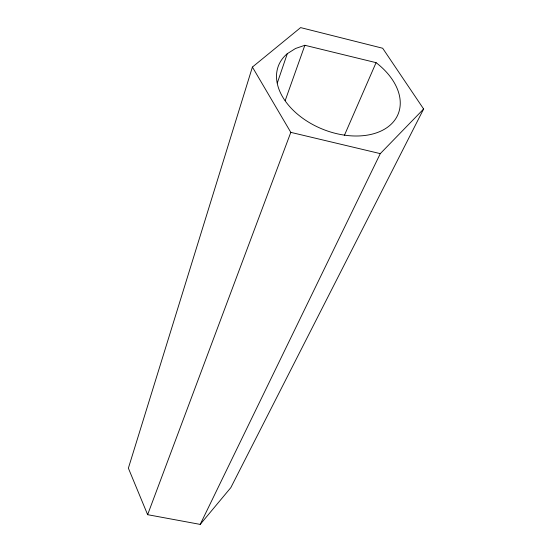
<?xml version="1.0" encoding="UTF-8"?>
<svg xmlns="http://www.w3.org/2000/svg" width="552" height="552" viewBox="0 0 552 552"><rect width="100%" height="100%" fill="white"/><g stroke="black" fill="none" stroke-linecap="round" stroke-linejoin="round"><path stroke-width="0.83" d="M252.402 67.061L128.375 468.172L147.632 514.685L200.21 524.4L230.819 487.651L423.625 108.999L382.681 48.245L300.626 27.6L252.402 67.061L290.807 132.363L380.287 153.629L423.625 108.999M277.311 82.979L287.288 53.689L295.527 48.486L304.863 45.278L376.071 62.659A64.536 42.511 22.2 0 1 388.139 126.781A64.536 42.511 22.2 0 1 302.537 118.128A64.536 42.511 22.2 0 1 287.288 53.689M285.212 100.533L304.863 45.278M147.632 514.685L290.807 132.363M344.441 135.268L376.071 62.659M200.21 524.4L380.287 153.629"/></g></svg>
